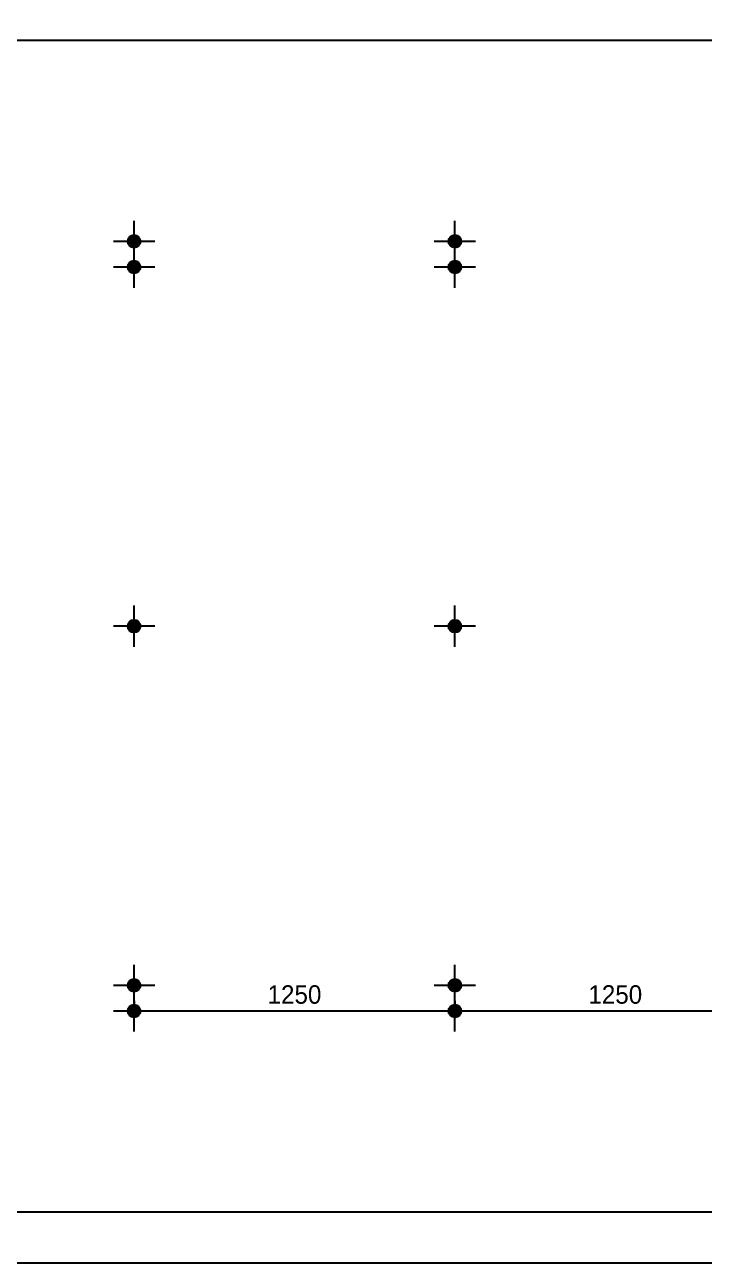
# Model space of a CAD drawing. Header units: millimetres. Extents: x -7413 to 64677, y 6112 to 38711.
# Drawn here: x 51237 to 53884, y 11050 to 15878 of the extents above; entities that cross this region are included whole.
import ezdxf

# ---------------------------------------------------------------- set-up
doc = ezdxf.new("R2010")
doc.units = ezdxf.units.MM
doc.header["$LTSCALE"] = 100
doc.layers.get('Defpoints').update_dxf_attribs({"color": 139})
for name, color, linetype in [('RC-LIGHT', 7, 'Continuous'), ('내부벽체선', 3, 'Continuous'), ('외곽선', 2, 'Continuous'), ('치수선', 1, 'Continuous')]:
    doc.layers.add(name, color=color, linetype=linetype)
doc.styles.add('YOURNAME', font='Dotum.ttf')
doc.dimstyles.new('40', dxfattribs={"dimscale": 40, "dimtxt": 1.8, "dimasz": 0.9, "dimexe": 0.5, "dimexo": 1, "dimgap": 0.7, "dimtad": 1, "dimdec": 0, "dimzin": 0, "dimdsep": 46, "dimtxsty": 'YOURNAME', "dimblk": 'NONE', "dimcen": 0, "dimclrd": 1, "dimclre": 1, "dimclrt": 7, "dimadec": 0, "dimazin": 0, "dimtfac": 1, "dimtdec": 0, "dimtix": 1, "dimtmove": 2, "dimatfit": 3, "dimldrblk": 'NONE', "dimfxl": 1, "dimtolj": 1, "dimtzin": 0, "dimarcsym": 0})

# ---------------------------------------------------------------- blocks, each defined once
blk = doc.blocks.new('평면도')
at = {"layer": '외곽선'}
for points in [[(12894.1, 15922.9), (13094.1, 15922.9), (13094.1, 11402.9), (13604.1, 11402.9), (13604.1, 11202.9), (13094.1, 11202.9), (13094.1, 9771.9), (13754.1, 9771.9), (13754.1, 9571.9), (12894.1, 9571.9), (12894.1, 15922.9)], [(17860.1, 14978.9), (17860.1, 11402.9), (18160.1, 11402.9), (18160.1, 11202.9), (17240.1, 11202.9), (17240.1, 11402.9), (17660.1, 11402.9), (17660.1, 14978.9), (17860.1, 14978.9)]]:
    blk.add_lwpolyline(points, dxfattribs=at)
blk = doc.blocks.new('천정도')
at = {"layer": '치수선', "rotation": 90}
blk.add_blockref('평면도', (93446.5, -1967.3), dxfattribs=at)
blk = doc.blocks.new('1')
at = {"linetype": 'Continuous'}
h = blk.add_hatch(color=4, dxfattribs=at)
h.dxf.hatch_style = 1
edge = h.paths.add_edge_path()
edge.add_arc((11539653.5, -14273503.8), 37.5, 0, 360)
at = {"color": 1, "linetype": 'Continuous'}
for p, q in [((11539653.5, -14273637.1), (11539653.5, -14273370.5)), ((11539520.2, -14273503.8), (11539786.8, -14273503.8))]:
    blk.add_line(p, q, dxfattribs=at)
at = {"color": 4, "linetype": 'Continuous'}
for radius in [41.5, 37.5]:
    blk.add_circle((11539653.5, -14273503.8), radius, dxfattribs=at)
blk = doc.blocks.new('*D174')
at = {"layer": 'Defpoints', "color": 0, "transparency": 16777216}
for p in [(52912.5, 12033.1), (52912.5, 12033.1), (54162.5, 12033.1)]:
    blk.add_point(p, dxfattribs=at)
at = {"layer": '치수선', "color": 1, "lineweight": -2, "transparency": 16777216}
for p, q in [((52912.5, 12073.1), (52912.5, 12053.1)), ((54162.5, 12073.1), (54162.5, 12053.1)), ((54162.5, 12033.1), (52912.5, 12033.1))]:
    blk.add_line(p, q, dxfattribs=at)
at = {"layer": '치수선', "color": 7, "transparency": 16777216, "insert": (53537.5, 12097.1), "char_height": 72, "attachment_point": 5, "style": 'YOURNAME'}
blk.add_mtext('\\A1;1250', dxfattribs=at)
blk = doc.blocks.new('_None')
blk = doc.blocks.new('*D175')
at = {"layer": 'Defpoints', "color": 0, "transparency": 16777216}
for p in [(51662.5, 12033.1), (51662.5, 12033.1), (52912.5, 12033.1)]:
    blk.add_point(p, dxfattribs=at)
at = {"layer": '치수선', "color": 1, "lineweight": -2, "transparency": 16777216}
for p, q in [((51662.5, 12073.1), (51662.5, 12053.1)), ((52912.5, 12073.1), (52912.5, 12053.1)), ((52912.5, 12033.1), (51662.5, 12033.1))]:
    blk.add_line(p, q, dxfattribs=at)
at = {"layer": '치수선', "color": 7, "transparency": 16777216, "insert": (52287.5, 12097.1), "char_height": 72, "attachment_point": 5, "style": 'YOURNAME'}
blk.add_mtext('\\A1;1250', dxfattribs=at)

msp = doc.modelspace()

# ---------------------------------------------------------------- block references
at = {"layer": 'RC-LIGHT', "xscale": 0.6024096385271789, "yscale": 0.6024096385271789, "zscale": 0.6024096385271789, "rotation": 89.99999999999999}
for p in [(-8546833.8, -6936565.4), (-8545583.8, -6936565.4), (-8546833.8, -6936665.4), (-8545583.8, -6936665.4), (-8546833.8, -6938065.4), (-8545583.8, -6938065.4), (-8546833.8, -6939465.4), (-8545583.8, -6939465.4), (-8546833.8, -6939565.4), (-8545583.8, -6939565.4)]:
    msp.add_blockref('1', p, dxfattribs=at)
at = {"layer": '내부벽체선'}
msp.add_blockref('천정도', (-27343.1, 123.2), dxfattribs=at)

# ---------------------------------------------------------------- dimensions: what is measured, and where the dimension line sits
at = {"layer": '치수선'}
for base, p1, p2, picture, middle in [((51662.5, 12033.1), (52912.5, 12033.1), (51662.5, 12033.1), '*D175', (52287.5, 12097.1)), ((52912.5, 12033.1), (54162.5, 12033.1), (52912.5, 12033.1), '*D174', (53537.5, 12097.1))]:
    dim = msp.add_linear_dim(base=base, p1=p1, p2=p2, dimstyle='40', dxfattribs=at)
    dim.commit()
    dim.dimension.update_dxf_attribs({"geometry": picture, "text_midpoint": middle})

doc.saveas('drawing.dxf')
